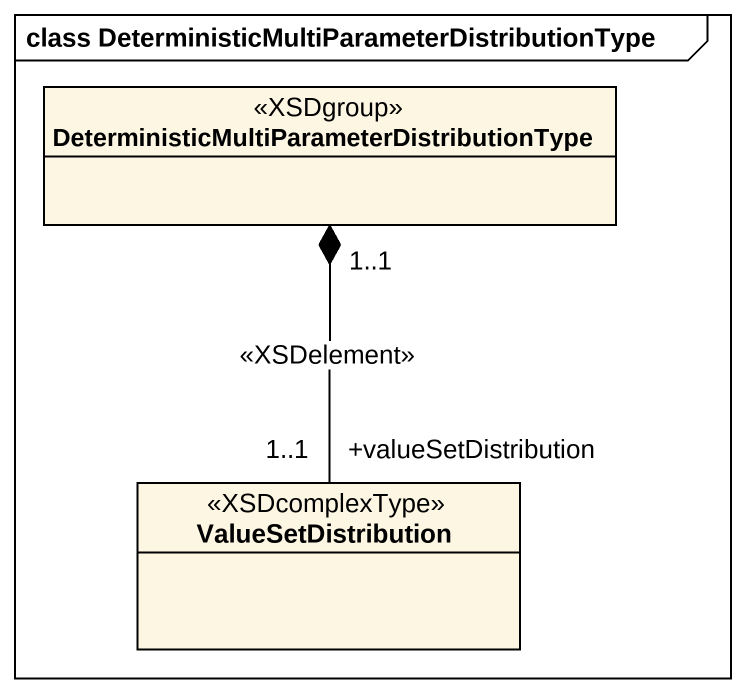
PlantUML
@startuml
mainframe class DeterministicMultiParameterDistributionType
hide circle
hide empty members
class "DeterministicMultiParameterDistributionType" as DeterministicMultiParameterD <<XSDgroup>>
class ValueSetDistribution <<XSDcomplexType>>
DeterministicMultiParameterD "1..1" *-- "+valueSetDistribution\n1..1" ValueSetDistribution : <<XSDelement>>
@enduml
